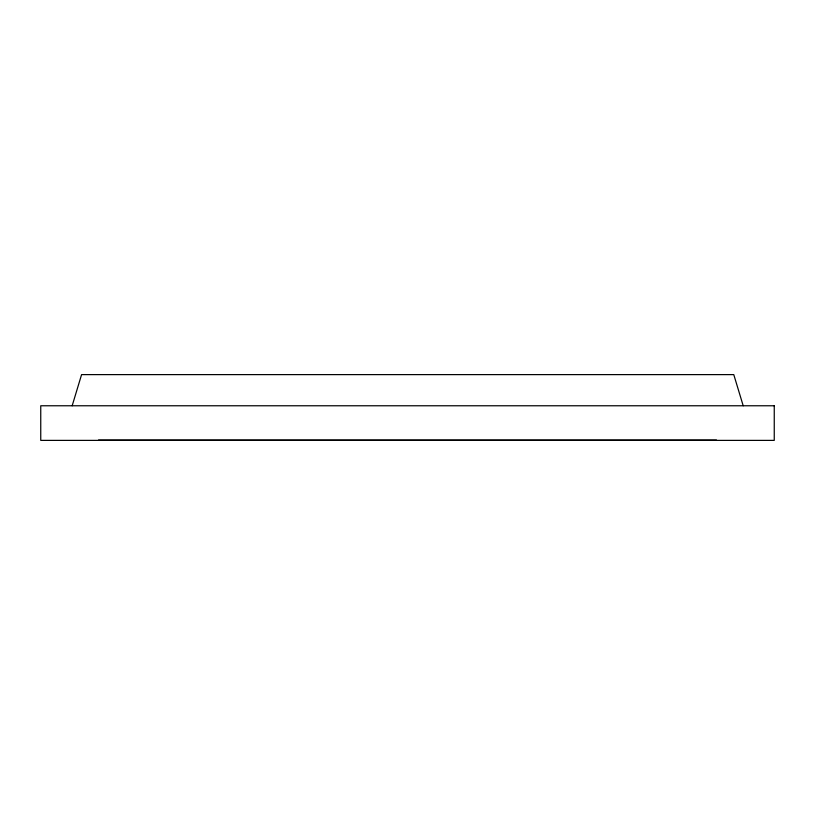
<?xml version="1.0" encoding="UTF-8"?>
<svg xmlns="http://www.w3.org/2000/svg" width="815" height="815" viewBox="0 0 815 815"><rect width="100%" height="100%" fill="white"/><g stroke="black" fill="none" stroke-linecap="round" stroke-linejoin="round"><path stroke-width="1.22" d="M72.168 405.768L81.582 374.615L733.775 374.615L743.198 405.768M98.513 440.039L716.487 440.039M774.25 405.768L40.75 405.768L40.75 440.385L774.25 440.385L774.25 405.768"/></g></svg>
